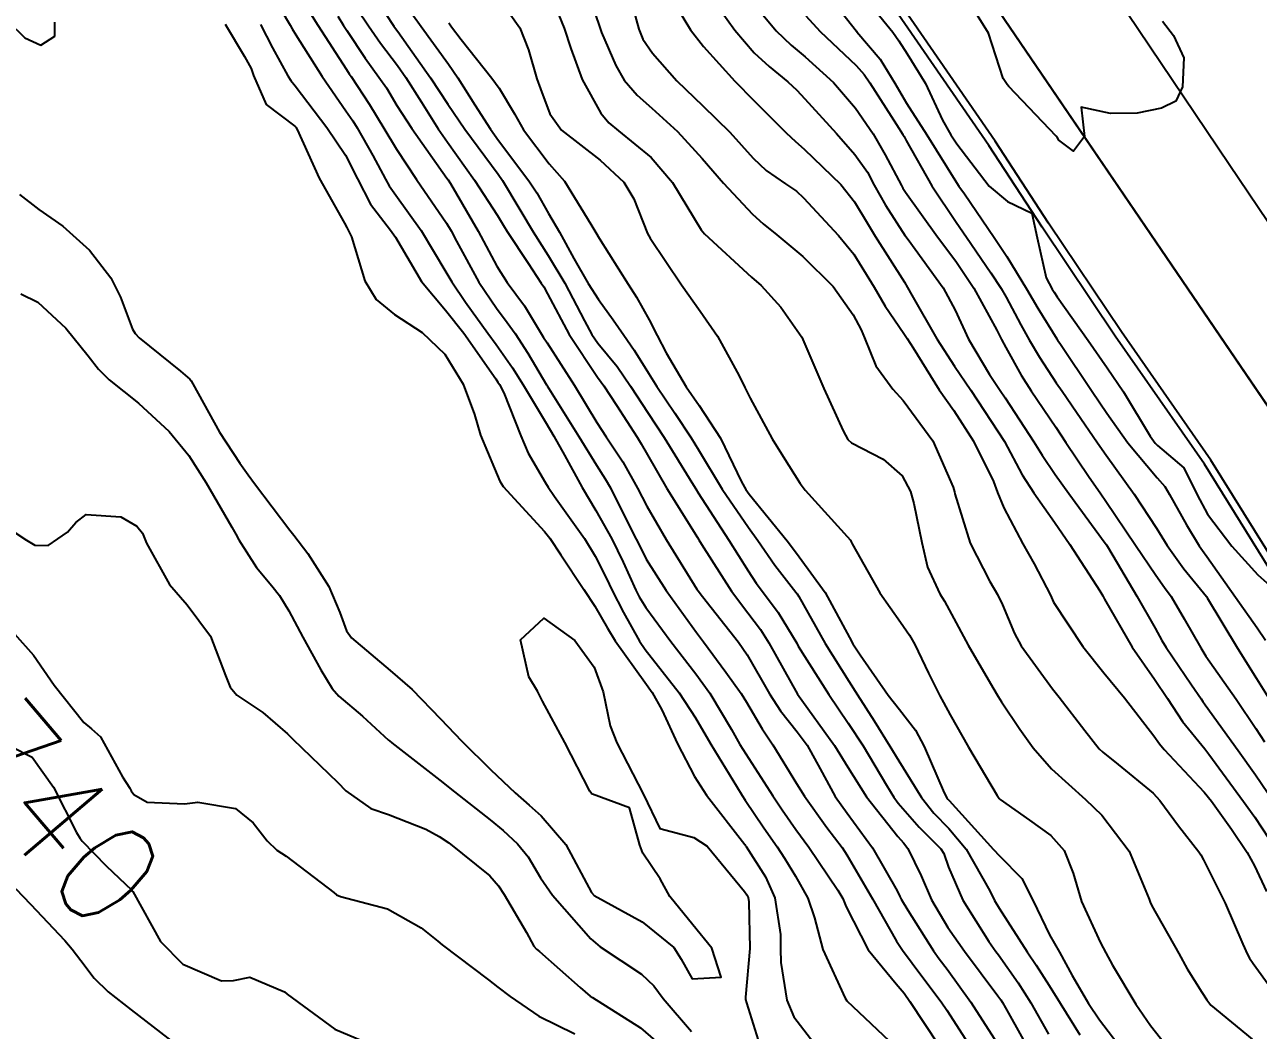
# Model space of a CAD drawing. Header units: metres. Extents: x 298520 to 308411, y 7433745 to 7450750.
# Drawn here: x 305382.8 to 305431.21, y 7436388.6 to 7436428.04 of the extents above; entities that cross this region are included whole.
import ezdxf
from ezdxf.enums import TextEntityAlignment as Align

# ---------------------------------------------------------------- set-up
doc = ezdxf.new("R2010")
doc.units = ezdxf.units.M
doc.header["$LTSCALE"] = 10
doc.linetypes.add('CONTINUO', pattern=[0])
for name, color, linetype in [('Canaleta de Drenagem', 151, 'Continuous'), ('Cotas', 45, 'Continuous'), ('Curvas de Nivel 1m', 11, 'Continuous'), ('Curvas de Nivel 5m', 15, 'Continuous'), ('Eixo_Estaqueamento', 45, 'CONTINUO'), ('Linha Férrea', 251, 'TRACKS')]:
    doc.layers.add(name, color=color, linetype=linetype)
doc.styles.add('Style-STANDARD', font='STANDARD.shx')
doc.linetypes.add('TRACKS', pattern='A,0.15,[130,ltypeshp.shx,S=0.25,R=0,X=0,Y=0],0.15', length=0.3)

msp = doc.modelspace()

# ---------------------------------------------------------------- linework, layer by layer
at = {"layer": 'Canaleta de Drenagem'}
for points in [[(305459.228, 7436366.926), (305457.005, 7436369.987), (305454.552, 7436373.365), (305450.023, 7436380.018), (305448.465, 7436382.448), (305446.997, 7436384.738), (305445.179, 7436387.431), (305443.657, 7436389.603), (305439.592, 7436395.775), (305438.891, 7436396.778), (305437.937, 7436398.145), (305436.27, 7436400.684), (305434.347, 7436403.613), (305433.523, 7436404.666), (305431.946, 7436406.802), (305429.354, 7436410.96), (305425.844, 7436415.99), (305422.982, 7436420.254), (305420.887, 7436423.465), (305415.815, 7436430.829)], [(305458.979, 7436366.757), (305456.762, 7436369.811), (305454.307, 7436373.193), (305449.773, 7436379.853), (305448.213, 7436382.287), (305446.747, 7436384.573), (305444.931, 7436387.261), (305443.409, 7436389.434), (305439.343, 7436395.606), (305438.645, 7436396.607), (305437.689, 7436397.977), (305436.019, 7436400.52), (305434.104, 7436403.438), (305433.284, 7436404.484), (305431.698, 7436406.633), (305429.103, 7436410.795), (305425.596, 7436415.821), (305422.732, 7436420.089), (305420.638, 7436423.298), (305415.568, 7436430.658)]]:
    msp.add_lwpolyline(points, dxfattribs=at)
at = {"layer": 'Curvas de Nivel 1m', "flags": 128}
for points, elevation in [([(305404.699, 7436429.888), (305405.358, 7436427.967), (305405.386, 7436427.881), (305405.441, 7436427.729), (305405.996, 7436426.439), (305406.329, 7436425.866), (305406.833, 7436425.274), (305407.412, 7436424.762), (305408.42, 7436423.84), (305409.387, 7436422.782), (305410.22, 7436421.822), (305411.361, 7436420.601), (305411.781, 7436420.228), (305412.323, 7436419.795), (305413.34, 7436418.944), (305414.535, 7436417.768), (305415.312, 7436416.662), (305415.624, 7436416.074), (305415.76, 7436415.753), (305416.207, 7436414.661), (305416.868, 7436413.736), (305417.276, 7436413.3), (305418.437, 7436411.718), (305419.235, 7436409.893), (305419.286, 7436409.709), (305419.307, 7436409.634), (305419.906, 7436407.703), (305420.679, 7436406.205), (305420.985, 7436405.692), (305421.179, 7436405.285), (305421.642, 7436404.157), (305421.902, 7436403.679), (305423.138, 7436401.986), (305423.397, 7436401.657), (305424.412, 7436400.356), (305424.974, 7436399.641), (305425.111, 7436399.506), (305425.715, 7436399.023), (305427.087, 7436397.903), (305427.35, 7436397.616), (305428.086, 7436396.618), (305428.883, 7436395.593), (305428.954, 7436395.484), (305429.06, 7436395.283), (305429.917, 7436393.581), (305430.611, 7436391.982), (305430.785, 7436391.572), (305430.866, 7436391.426), (305431.009, 7436391.217), (305431.704, 7436390.264)], 724), ([(305413.87, 7436429.776), (305415.443, 7436427.775), (305415.46, 7436427.76), (305416.373, 7436426.686), (305416.951, 7436425.737), (305417.411, 7436424.959), (305418.206, 7436423.722), (305419.374, 7436421.849), (305419.465, 7436421.709), (305419.681, 7436421.396), (305420.845, 7436419.695), (305421.342, 7436418.946), (305422.113, 7436417.678), (305422.558, 7436416.914), (305423.303, 7436415.715), (305423.339, 7436415.66), (305423.421, 7436415.539), (305424.689, 7436413.646), (305425.265, 7436412.802), (305426.098, 7436411.632), (305427.239, 7436410.266), (305427.54, 7436409.919), (305427.727, 7436409.613), (305428.4, 7436408.417), (305428.893, 7436407.595), (305429.02, 7436407.412), (305429.199, 7436407.173), (305430.323, 7436405.579), (305431.171, 7436404.379), (305431.5, 7436403.899)], 718), ([(305393.463, 7436429.363), (305394.3, 7436428.011), (305395.426, 7436426.274), (305395.536, 7436426.11), (305395.615, 7436425.997), (305396.33, 7436424.904), (305396.892, 7436423.978), (305397.391, 7436423.156), (305398.182, 7436421.962), (305399.356, 7436420.254), (305399.54, 7436419.948), (305399.752, 7436419.541), (305400.626, 7436417.937), (305401.313, 7436416.923), (305401.739, 7436416.355), (305402.044, 7436415.919), (305402.542, 7436415.158), (305403.283, 7436413.917), (305403.295, 7436413.9), (305403.311, 7436413.872), (305404.543, 7436411.887), (305405.242, 7436410.766), (305405.586, 7436410.225), (305405.786, 7436409.872), (305406.365, 7436408.713), (305406.803, 7436407.856), (305406.936, 7436407.589), (305407.195, 7436407.076), (305407.972, 7436405.842), (305409.167, 7436404.197), (305409.442, 7436403.827), (305410.317, 7436402.647), (305410.916, 7436401.812), (305411.129, 7436401.46), (305411.738, 7436400.42), (305412.159, 7436399.794), (305413.09, 7436398.283), (305413.402, 7436397.777), (305414.282, 7436396.557), (305414.877, 7436395.762), (305415.06, 7436395.478), (305416.068, 7436393.75), (305417.018, 7436392.097), (305417.252, 7436391.736), (305418.004, 7436390.726), (305418.772, 7436389.713), (305418.988, 7436389.393), (305420.07, 7436387.699)], 732), ([(305409.468, 7436429.511), (305410.674, 7436427.818), (305411.434, 7436426.934), (305412.021, 7436426.394), (305412.746, 7436425.79), (305413.1, 7436425.465), (305413.413, 7436425.134), (305414.666, 7436423.767), (305415.385, 7436422.943), (305415.871, 7436422.246), (305416.14, 7436421.748), (305416.581, 7436420.958), (305417.353, 7436419.761), (305417.378, 7436419.73), (305417.473, 7436419.607), (305418.841, 7436417.715), (305419.314, 7436416.837), (305419.847, 7436415.705), (305420.664, 7436414.322), (305421.085, 7436413.692), (305421.279, 7436413.4), (305422.411, 7436411.673), (305422.738, 7436411.158), (305423.24, 7436410.4), (305423.774, 7436409.655), (305425.204, 7436407.706), (305425.25, 7436407.64), (305425.338, 7436407.502), (305426.453, 7436405.627), (305427.17, 7436404.362), (305427.434, 7436403.885), (305427.599, 7436403.613), (305428.596, 7436402.144), (305428.972, 7436401.592), (305429.037, 7436401.497), (305429.131, 7436401.368), (305430.425, 7436399.577), (305431.099, 7436398.622), (305431.82, 7436397.559)], 721), ([(305415.469, 7436429.468), (305416.876, 7436427.739), (305417.108, 7436427.403), (305417.435, 7436426.89), (305418.159, 7436425.723), (305418.826, 7436424.291), (305419.147, 7436423.712), (305419.389, 7436423.362), (305420.655, 7436421.697), (305421.367, 7436421.099), (305422.325, 7436420.638), (305422.532, 7436419.672), (305422.891, 7436418.105), (305423.128, 7436417.663), (305423.201, 7436417.541), (305423.32, 7436417.357), (305424.538, 7436415.648), (305425.287, 7436414.579), (305425.921, 7436413.634), (305426.976, 7436411.902), (305427.16, 7436411.621), (305427.252, 7436411.533), (305428.29, 7436410.651), (305428.819, 7436409.596), (305429.222, 7436408.838), (305430.17, 7436407.58), (305431.192, 7436406.463), (305431.663, 7436406.039)], 717), ([(305427.451, 7436428.173), (305427.88, 7436427.606), (305428.296, 7436426.74), (305428.236, 7436425.602), (305427.982, 7436425.037), (305427.41, 7436424.767), (305426.463, 7436424.568), (305425.407, 7436424.557), (305424.267, 7436424.795), (305424.395, 7436423.65), (305423.966, 7436423.075), (305423.391, 7436423.504), (305423.329, 7436423.598), (305423.284, 7436423.662), (305421.422, 7436425.614), (305421.355, 7436425.691), (305421.199, 7436425.919), (305420.625, 7436427.698), (305419.471, 7436429.559)], 717), ([(305397.462, 7436429.229), (305398.363, 7436427.961), (305399.428, 7436426.486), (305399.8, 7436425.946), (305400.463, 7436424.889), (305401.079, 7436423.933), (305401.396, 7436423.496), (305402.591, 7436421.912), (305402.898, 7436421.436), (305403.36, 7436420.628), (305403.79, 7436419.896), (305404.355, 7436418.872), (305404.914, 7436417.884), (305405.317, 7436417.262), (305405.902, 7436416.465), (305406.313, 7436415.865), (305406.715, 7436415.276), (305407.288, 7436414.374), (305407.612, 7436413.847), (305408.31, 7436412.797), (305408.957, 7436411.833), (305409.248, 7436411.359), (305410.178, 7436409.821), (305411.21, 7436408.314), (305411.575, 7436407.804), (305412.242, 7436406.842), (305413.068, 7436405.782), (305413.115, 7436405.714), (305413.181, 7436405.608), (305414.211, 7436403.77), (305415.141, 7436402.285), (305415.488, 7436401.756), (305416.135, 7436400.738), (305416.756, 7436399.744), (305417.104, 7436399.171), (305417.99, 7436397.726), (305418.475, 7436397.117), (305419.071, 7436396.518), (305419.749, 7436395.703), (305420.673, 7436394.067), (305420.858, 7436393.692), (305421.038, 7436393.382), (305422.148, 7436391.673), (305422.493, 7436391.153), (305423, 7436390.357), (305423.436, 7436389.656), (305424.206, 7436388.416)], 728), ([(305401.459, 7436429.016), (305402.238, 7436427.918), (305402.571, 7436427.05), (305402.9, 7436425.908), (305403.04, 7436425.526), (305403.409, 7436424.54), (305403.864, 7436423.895), (305405.386, 7436422.72), (305406.312, 7436421.866), (305406.709, 7436421.203), (305407.246, 7436419.852), (305407.35, 7436419.657), (305408.572, 7436417.838), (305409.313, 7436416.794), (305409.986, 7436415.823), (305410.837, 7436414.265), (305411.06, 7436413.812), (305411.277, 7436413.388), (305412.138, 7436411.797), (305412.561, 7436411.105), (305413.236, 7436410.04), (305413.428, 7436409.778), (305415.204, 7436407.818), (305415.242, 7436407.76), (305415.28, 7436407.681), (305416.357, 7436405.748), (305417.172, 7436404.602), (305417.531, 7436404.099), (305417.734, 7436403.731), (305418.265, 7436402.604), (305418.716, 7436401.716), (305418.866, 7436401.45), (305419.126, 7436400.969), (305419.84, 7436399.703), (305420.968, 7436397.807), (305421.043, 7436397.69), (305421.083, 7436397.652), (305422.24, 7436396.838), (305423.069, 7436396.233), (305423.6, 7436395.655), (305423.944, 7436394.761), (305424.274, 7436393.648), (305425.019, 7436392.025), (305425.224, 7436391.638), (305425.486, 7436391.157), (305426.409, 7436389.626), (305426.98, 7436388.789), (305427.909, 7436387.606)], 726), ([(305408.103, 7436429.204), (305408.936, 7436427.835), (305409.436, 7436427.176), (305410.673, 7436425.818), (305411.415, 7436425.063), (305412.042, 7436424.433), (305412.681, 7436423.791), (305413.053, 7436423.449), (305413.387, 7436423.154), (305414.825, 7436421.765), (305415.366, 7436421.084), (305415.865, 7436420.26), (305416.172, 7436419.748), (305417.326, 7436417.937), (305417.45, 7436417.729), (305417.623, 7436417.424), (305418.602, 7436415.717), (305419.292, 7436414.648), (305419.927, 7436413.704), (305421.253, 7436411.69), (305421.943, 7436410.383), (305422.402, 7436409.672), (305423.216, 7436408.527), (305423.817, 7436407.654), (305424.991, 7436405.836), (305425.109, 7436405.641), (305425.182, 7436405.509), (305426.265, 7436403.629), (305427.144, 7436402.365), (305427.653, 7436401.612), (305428.235, 7436400.714), (305429.113, 7436399.638), (305429.15, 7436399.59), (305429.269, 7436399.43), (305430.629, 7436397.575), (305431.077, 7436396.954), (305431.628, 7436396.121)], 722), ([(305392.852, 7436428.629), (305393.218, 7436428.023), (305393.298, 7436427.879), (305393.439, 7436427.637), (305394.476, 7436426.009), (305395.41, 7436424.663), (305395.676, 7436424.267), (305395.843, 7436423.993), (305396.462, 7436422.908), (305396.96, 7436421.976), (305397.11, 7436421.714), (305397.367, 7436421.355), (305398.355, 7436419.96), (305399.329, 7436418.344), (305399.567, 7436417.948), (305400.104, 7436417.153), (305400.981, 7436415.933), (305401.299, 7436415.493), (305401.951, 7436414.582), (305402.37, 7436413.914), (305403.26, 7436412.404), (305403.563, 7436411.897), (305403.988, 7436411.15), (305404.678, 7436409.886), (305405.22, 7436408.986), (305405.84, 7436407.87), (305406.283, 7436406.953), (305406.791, 7436405.856), (305406.921, 7436405.595), (305407.176, 7436405.174), (305408.156, 7436403.84), (305409.144, 7436402.584), (305409.685, 7436401.824), (305410.535, 7436400.399), (305410.873, 7436399.812), (305411.107, 7436399.436), (305412.159, 7436397.794), (305412.529, 7436397.24), (305413.07, 7436396.479), (305413.573, 7436395.775), (305414.709, 7436394.1), (305414.906, 7436393.761), (305415.038, 7436393.442), (305415.901, 7436391.751), (305417, 7436390.415), (305417.311, 7436390.05), (305417.542, 7436389.732), (305418.657, 7436388.025)], 733), ([(305395.085, 7436428.367), (305395.312, 7436428.001), (305395.441, 7436427.801), (305396.162, 7436426.721), (305396.702, 7436425.981), (305396.996, 7436425.553), (305397.412, 7436424.869), (305397.995, 7436423.964), (305399.374, 7436422.019), (305399.424, 7436421.949), (305399.512, 7436421.808), (305400.602, 7436419.938), (305401.332, 7436418.56), (305401.738, 7436417.924), (305402.413, 7436417.012), (305403.085, 7436415.903), (305403.166, 7436415.767), (305403.3, 7436415.56), (305404.38, 7436413.889), (305405.261, 7436412.438), (305405.626, 7436411.874), (305406.27, 7436410.891), (305406.851, 7436409.856), (305407.222, 7436409.155), (305407.982, 7436407.842), (305409.184, 7436405.892), (305409.226, 7436405.83), (305409.4, 7436405.609), (305410.819, 7436403.813), (305411.156, 7436403.32), (305412.03, 7436401.797), (305412.459, 7436401.122), (305413.118, 7436400.303), (305413.506, 7436399.776), (305414.019, 7436398.851), (305414.612, 7436397.765), (305415.076, 7436397.108), (305416.078, 7436395.75), (305417.046, 7436394.072), (305417.149, 7436393.844), (305417.202, 7436393.738), (305417.459, 7436393.312), (305418.47, 7436391.718), (305418.696, 7436391.4), (305419.006, 7436390.992), (305419.938, 7436389.701), (305420.969, 7436388.09)], 731), ([(305396.956, 7436428.472), (305397.293, 7436427.972), (305397.354, 7436427.883), (305397.441, 7436427.765), (305398.724, 7436425.957), (305399.413, 7436424.919), (305400.075, 7436423.943), (305401.377, 7436422.172), (305401.547, 7436421.927), (305402.236, 7436420.791), (305402.753, 7436419.909), (305403.339, 7436418.981), (305404.002, 7436417.893), (305404.775, 7436416.419), (305405.06, 7436415.882), (305405.3, 7436415.542), (305406.048, 7436414.626), (305406.572, 7436413.861), (305407.267, 7436412.803), (305407.901, 7436411.844), (305408.985, 7436410.083), (305409.134, 7436409.831), (305409.231, 7436409.676), (305410.434, 7436407.818), (305411.191, 7436406.617), (305411.51, 7436406.129), (305411.76, 7436405.801), (305412.368, 7436404.986), (305413.099, 7436403.781), (305413.161, 7436403.667), (305414.363, 7436401.768), (305415.122, 7436400.647), (305415.708, 7436399.754), (305416.618, 7436398.217), (305416.912, 7436397.742), (305417.081, 7436397.506), (305417.905, 7436396.561), (305418.758, 7436395.715), (305418.878, 7436395.53), (305419.056, 7436394.994), (305419.614, 7436393.704), (305420.638, 7436392.074), (305420.916, 7436391.691), (305421.012, 7436391.558), (305421.787, 7436390.465), (305422.284, 7436389.671), (305422.975, 7436388.451)], 729), ([(305406.693, 7436428.622), (305406.899, 7436427.858), (305407.057, 7436427.474), (305407.434, 7436426.919), (305408.391, 7436425.84), (305409.413, 7436424.851), (305410.469, 7436423.819), (305411.388, 7436422.803), (305411.894, 7436422.318), (305412.661, 7436421.791), (305413.087, 7436421.501), (305413.368, 7436421.248), (305414.734, 7436419.766), (305415.342, 7436419.03), (305416.133, 7436417.748), (305416.564, 7436416.99), (305417.305, 7436415.922), (305417.436, 7436415.729), (305417.665, 7436415.361), (305418.69, 7436413.716), (305419.271, 7436412.899), (305420.038, 7436411.702), (305420.817, 7436410.114), (305420.982, 7436409.693), (305421.224, 7436409.088), (305421.971, 7436407.678), (305422.42, 7436406.896), (305423.055, 7436405.662), (305423.097, 7436405.576), (305423.18, 7436405.393), (305424.331, 7436403.648), (305425.148, 7436402.617), (305425.959, 7436401.632), (305427.118, 7436400.152), (305427.337, 7436399.838), (305427.515, 7436399.614), (305429.088, 7436397.937), (305429.374, 7436397.587), (305430.162, 7436396.489), (305430.778, 7436395.573), (305431.058, 7436395.046), (305431.531, 7436394.046)], 723), ([(305413.452, 7436428.383), (305414.022, 7436427.774), (305415.43, 7436426.44), (305415.747, 7436426.076), (305415.966, 7436425.752), (305417.016, 7436424.119), (305417.263, 7436423.732), (305417.312, 7436423.651), (305417.391, 7436423.5), (305418.407, 7436421.72), (305419.359, 7436420.285), (305419.762, 7436419.706), (305420.718, 7436418.31), (305421.127, 7436417.692), (305421.32, 7436417.351), (305421.892, 7436416.265), (305422.223, 7436415.676), (305422.626, 7436415), (305423.286, 7436413.995), (305423.518, 7436413.658), (305424.084, 7436412.839), (305424.903, 7436411.643), (305425.248, 7436411.156), (305426.348, 7436409.629), (305427.213, 7436408.288), (305427.633, 7436407.614), (305428.291, 7436406.701), (305429.183, 7436405.604), (305429.212, 7436405.56), (305430.397, 7436403.578), (305431.145, 7436402.399), (305431.668, 7436401.562)], 719), ([(305392.054, 7436428.041), (305392.527, 7436427.127), (305393.131, 7436426.024), (305393.248, 7436425.849), (305393.419, 7436425.635), (305394.661, 7436424.007), (305395.387, 7436422.923), (305395.864, 7436421.993), (305396.373, 7436420.995), (305397.164, 7436419.973), (305397.349, 7436419.7), (305398.376, 7436417.959), (305399.312, 7436416.836), (305400.032, 7436415.943), (305401.285, 7436414.152), (305401.375, 7436414.02), (305401.434, 7436413.928), (305401.604, 7436413.599), (305402.272, 7436411.915), (305402.566, 7436411.23), (305403.235, 7436410.063), (305403.34, 7436409.899), (305403.588, 7436409.536), (305404.767, 7436407.884), (305405.196, 7436407.192), (305405.63, 7436406.316), (305405.846, 7436405.87), (305406.297, 7436404.986), (305406.931, 7436403.853), (305407.158, 7436403.534), (305408.481, 7436401.837), (305409.123, 7436400.848), (305409.723, 7436399.824), (305410.731, 7436398.171), (305410.954, 7436397.811), (305411.081, 7436397.62), (305411.815, 7436396.543), (305412.329, 7436395.791), (305412.62, 7436395.348), (305413.052, 7436394.644), (305413.534, 7436393.775), (305413.796, 7436393.007), (305414.121, 7436391.769), (305414.994, 7436389.855), (305415.062, 7436389.759), (305416.966, 7436387.96)], 734), ([(305399.445, 7436428.112), (305399.546, 7436427.949), (305399.932, 7436427.451), (305401.136, 7436425.933), (305401.419, 7436425.54), (305402.022, 7436424.533), (305402.372, 7436423.915), (305403.383, 7436422.573), (305403.985, 7436421.894), (305405.024, 7436420.216), (305405.221, 7436419.881), (305405.35, 7436419.665), (305406.486, 7436417.863), (305406.813, 7436417.352), (305407.309, 7436416.461), (305407.618, 7436415.847), (305407.98, 7436415.16), (305408.764, 7436413.835), (305409.272, 7436413.101), (305410.111, 7436411.821), (305410.936, 7436410.113), (305411.097, 7436409.811), (305411.23, 7436409.622), (305412.72, 7436407.787), (305412.93, 7436407.514), (305413.197, 7436407.172), (305414.213, 7436405.77), (305415.165, 7436404.008), (305415.295, 7436403.759), (305415.583, 7436403.329), (305416.694, 7436401.744), (305417.127, 7436401.176), (305417.757, 7436400.368), (305418.105, 7436399.725), (305418.882, 7436397.917), (305418.995, 7436397.711), (305419.033, 7436397.661), (305419.082, 7436397.611), (305420.818, 7436395.692), (305421.06, 7436395.445), (305421.929, 7436394.554), (305422.374, 7436393.67), (305423.023, 7436392.34), (305423.418, 7436391.656), (305423.907, 7436390.748), (305424.553, 7436389.644), (305424.983, 7436389.008), (305426.035, 7436387.629)], 727), ([(305382.594, 7436421.381), (305383.359, 7436420.785), (305384.297, 7436420.131), (305385.339, 7436419.198), (305386.186, 7436418.107), (305386.56, 7436417.345), (305387.033, 7436416.094), (305387.131, 7436415.922), (305387.3, 7436415.761), (305388.92, 7436414.441), (305389.284, 7436414.13), (305389.334, 7436414.069), (305389.404, 7436413.946), (305390.453, 7436412.058), (305391.241, 7436410.841), (305391.574, 7436410.383), (305391.816, 7436410.041), (305393.206, 7436408.216), (305393.364, 7436408.018), (305393.911, 7436407.298), (305394.731, 7436406.005), (305395.173, 7436404.988), (305395.427, 7436404.258), (305395.631, 7436403.993), (305397.144, 7436402.711), (305398.007, 7436401.961), (305399.122, 7436400.818), (305399.956, 7436399.942), (305401.096, 7436398.819), (305402.049, 7436397.916), (305402.599, 7436397.428), (305403.074, 7436397.007), (305404.04, 7436395.89), (305405.044, 7436394.001), (305405.145, 7436393.879), (305407.028, 7436392.851), (305408.274, 7436391.841), (305408.566, 7436391.394), (305409.001, 7436390.612), (305410.134, 7436390.687), (305409.773, 7436391.822), (305409.026, 7436392.734), (305408.125, 7436393.844), (305407.739, 7436394.539), (305407.06, 7436395.547), (305406.944, 7436395.861), (305406.541, 7436397.321), (305405.083, 7436397.853), (305405.045, 7436397.88), (305404.986, 7436397.98), (305403.995, 7436399.891), (305403.129, 7436401.502), (305402.998, 7436401.768), (305402.925, 7436401.903), (305402.588, 7436402.461), (305402.255, 7436403.914), (305403.172, 7436404.764), (305404.388, 7436403.888), (305405.147, 7436402.835), (305405.508, 7436401.874), (305405.781, 7436400.532), (305406.036, 7436399.866), (305407.083, 7436397.85), (305407.727, 7436396.508), (305409.066, 7436396.157), (305409.584, 7436395.825), (305411.045, 7436394.047), (305411.144, 7436393.909), (305411.188, 7436393.808), (305411.217, 7436393.631), (305411.255, 7436391.806), (305411.085, 7436389.9), (305411.093, 7436389.809), (305411.127, 7436389.672), (305411.722, 7436387.799)], 736), ([(305382.649, 7436417.483), (305383.313, 7436417.156), (305384.42, 7436416.129), (305385.292, 7436415.052), (305385.696, 7436414.523), (305386.112, 7436414.108), (305387.269, 7436413.189), (305388.468, 7436412.078), (305389.244, 7436411.135), (305389.917, 7436410.063), (305390.933, 7436408.327), (305391.088, 7436408.051), (305391.201, 7436407.832), (305391.9, 7436406.749), (305392.502, 7436406.03), (305392.807, 7436405.653), (305393.173, 7436405.05), (305393.713, 7436404.015), (305394.421, 7436402.73), (305394.863, 7436402.003), (305395.13, 7436401.708), (305396.057, 7436400.921), (305397.081, 7436399.97), (305397.113, 7436399.944), (305397.212, 7436399.869), (305399.09, 7436398.403), (305399.673, 7436397.944), (305401.072, 7436396.852), (305401.585, 7436396.439), (305402.145, 7436395.914), (305402.557, 7436395.407), (305403.05, 7436394.579), (305403.51, 7436393.895), (305405.018, 7436392.186), (305405.38, 7436391.876), (305407.002, 7436390.796), (305407.49, 7436390.345), (305407.852, 7436389.847), (305408.974, 7436388.55)], 737), ([(305382.38, 7436408.152), (305382.868, 7436407.814), (305383.198, 7436407.625), (305383.72, 7436407.613), (305384.48, 7436408.127), (305384.815, 7436408.518), (305385.214, 7436408.831), (305386.579, 7436408.733), (305387.207, 7436408.367), (305387.425, 7436408.088), (305387.587, 7436407.698), (305388.489, 7436406.077), (305389.175, 7436405.283), (305390.092, 7436404.061), (305390.688, 7436402.506), (305390.863, 7436402.053), (305391.13, 7436401.744), (305392.143, 7436401.055), (305393.115, 7436400.227), (305393.328, 7436400.018), (305395.088, 7436398.311), (305395.405, 7436397.995), (305396.389, 7436397.293), (305397.074, 7436397.056), (305398.538, 7436396.485), (305399.065, 7436396.199), (305399.443, 7436395.946), (305401.05, 7436394.654), (305401.391, 7436394.27), (305401.621, 7436393.921), (305402.492, 7436392.437), (305402.785, 7436391.903), (305402.892, 7436391.782), (305403.011, 7436391.684), (305404.605, 7436390.276), (305404.993, 7436389.936), (305405.08, 7436389.879), (305406.975, 7436388.693), (305407.946, 7436387.845)], 738), ([(305382.406, 7436404.151), (305383.151, 7436403.313), (305383.957, 7436402.132), (305385.118, 7436400.673), (305385.425, 7436400.425), (305385.781, 7436400.11), (305386.642, 7436398.544), (305386.923, 7436398.092), (305386.982, 7436397.992), (305387.08, 7436397.842), (305387.614, 7436397.548), (305389.077, 7436397.475), (305389.594, 7436397.548), (305391.075, 7436397.293), (305391.764, 7436396.734), (305392.314, 7436396.031), (305392.699, 7436395.665), (305393.057, 7436395.426), (305394.928, 7436394.001), (305395.042, 7436393.908), (305395.19, 7436393.848), (305397.034, 7436393.364), (305398.36, 7436392.619), (305399.015, 7436392.091), (305399.187, 7436391.948), (305400.999, 7436390.572), (305401.367, 7436390.295), (305401.85, 7436389.917), (305402.982, 7436389.156), (305404.393, 7436388.465)], 739), ([(305382.453, 7436394.149), (305383.034, 7436393.543), (305384.372, 7436392.126), (305384.67, 7436391.784), (305385.005, 7436391.34), (305385.532, 7436390.646), (305386.074, 7436390.104), (305386.982, 7436389.395), (305388.703, 7436388.073)], 741)]:
    msp.add_lwpolyline(points, dxfattribs=dict(at, elevation=elevation))
at = {"layer": 'Curvas de Nivel 5m', "flags": 128}
for points, elevation in [([(305395.462, 7436429.251), (305396.294, 7436427.987), (305396.765, 7436427.309), (305397.428, 7436426.43), (305397.759, 7436425.967), (305398.379, 7436424.994), (305399.034, 7436423.954), (305399.395, 7436423.43), (305400.454, 7436421.939), (305401.359, 7436420.549), (305401.591, 7436420.162), (305401.738, 7436419.924), (305402.557, 7436418.689), (305403.07, 7436417.904), (305403.17, 7436417.751), (305403.319, 7436417.482), (305404.165, 7436415.891), (305405.286, 7436414.207), (305405.426, 7436414.02), (305405.527, 7436413.876), (305406.03, 7436413.11), (305406.836, 7436411.856), (305406.995, 7436411.599), (305407.246, 7436411.16), (305408.008, 7436409.842), (305409.204, 7436407.92), (305409.26, 7436407.829), (305409.363, 7436407.667), (305410.539, 7436405.816), (305411.175, 7436404.971), (305411.678, 7436404.312), (305412.002, 7436403.797), (305413.133, 7436401.78), (305414.586, 7436399.765), (305415.1, 7436398.921), (305415.837, 7436397.752), (305417.068, 7436396.2), (305417.285, 7436395.956), (305417.463, 7436395.734), (305417.987, 7436394.661), (305418.394, 7436393.72), (305419.027, 7436392.631), (305419.685, 7436391.703), (305420.995, 7436389.946), (305421.103, 7436389.797), (305421.169, 7436389.687), (305421.405, 7436389.265), (305422.296, 7436387.67)], 730), ([(305403.462, 7436429.152), (305403.968, 7436427.895), (305404.229, 7436427.098), (305404.678, 7436425.887), (305405.41, 7436424.567), (305405.723, 7436424.192), (305406.111, 7436423.869), (305407.388, 7436422.823), (305408.224, 7436421.841), (305409.355, 7436419.992), (305409.48, 7436419.829), (305411.328, 7436418.132), (305411.698, 7436417.804), (305412.482, 7436416.96), (305413.303, 7436415.78), (305414.158, 7436413.771), (305414.916, 7436412.106), (305415.107, 7436411.761), (305415.252, 7436411.636), (305416.497, 7436410.993), (305417.239, 7436410.339), (305417.558, 7436409.727), (305417.699, 7436409.252), (305418.009, 7436407.728), (305418.232, 7436406.763), (305418.721, 7436405.717), (305418.898, 7436405.433), (305419.175, 7436404.924), (305419.83, 7436403.703), (305420.793, 7436402.039), (305421, 7436401.691), (305421.131, 7436401.482), (305421.849, 7436400.408), (305422.381, 7436399.671), (305423.101, 7436398.858), (305424.426, 7436397.647), (305425.077, 7436397.038), (305426.142, 7436395.629), (305426.927, 7436393.738), (305426.971, 7436393.621), (305427.041, 7436393.485), (305428.099, 7436391.604), (305428.42, 7436391.011), (305428.998, 7436390.09), (305429.198, 7436389.791), (305429.355, 7436389.586), (305430.973, 7436388.256)], 725), ([(305411.458, 7436428.802), (305412.296, 7436427.797), (305412.886, 7436427.237), (305413.433, 7436426.777), (305414.541, 7436425.769), (305415.408, 7436424.764), (305416.093, 7436423.75), (305416.575, 7436422.933), (305417.205, 7436421.733), (305417.264, 7436421.624), (305417.37, 7436421.463), (305418.63, 7436419.717), (305419.339, 7436418.757), (305420.045, 7436417.703), (305420.948, 7436416.052), (305421.135, 7436415.692), (305421.3, 7436415.374), (305421.905, 7436414.296), (305422.294, 7436413.675), (305423.262, 7436412.248), (305423.662, 7436411.656), (305424.551, 7436410.336), (305425.028, 7436409.642), (305425.228, 7436409.344), (305426.398, 7436407.628), (305427.191, 7436406.448), (305427.538, 7436405.966), (305427.791, 7436405.611), (305428.309, 7436404.738), (305428.955, 7436403.593), (305429.158, 7436403.268), (305430.343, 7436401.578), (305431.122, 7436400.431), (305431.46, 7436399.908)], 720), ([(305382.159, 7436428.159), (305382.813, 7436427.526), (305383.434, 7436427.233), (305383.991, 7436427.581), (305383.99, 7436428.135)], 735), ([(305390.663, 7436428.058), (305391.43, 7436426.793), (305391.691, 7436426.311), (305391.781, 7436426.045), (305392.276, 7436424.902), (305393.403, 7436424.053), (305393.439, 7436424.02), (305393.496, 7436423.924), (305394.358, 7436422.01), (305395.355, 7436420.254), (305395.442, 7436420.087), (305395.488, 7436419.998), (305395.625, 7436419.719), (305396.15, 7436417.988), (305396.591, 7436417.256), (305397.31, 7436416.674), (305398.4, 7436415.959), (305399.295, 7436415.117), (305400.005, 7436413.943), (305400.452, 7436412.751), (305400.689, 7436411.936), (305401.24, 7436410.635), (305401.448, 7436410.139), (305401.585, 7436409.925), (305403.207, 7436408.164), (305403.412, 7436407.898), (305403.847, 7436407.243), (305404.74, 7436405.884), (305405.176, 7436405.225), (305405.669, 7436404.374), (305405.974, 7436403.868), (305407.139, 7436402.247), (305407.421, 7436401.847), (305407.801, 7436401.168), (305408.425, 7436399.837), (305409.094, 7436398.552), (305409.561, 7436397.825), (305411.064, 7436395.878), (305411.092, 7436395.838), (305411.112, 7436395.809), (305411.874, 7436394.621), (305412.234, 7436393.792), (305412.461, 7436392.349), (305412.468, 7436391.788), (305412.475, 7436391.255), (305412.712, 7436389.784), (305412.983, 7436389.132), (305414.033, 7436387.769)], 735), ([(305381.38, 7436400.166), (305383.1, 7436399.307), (305383.928, 7436398.132), (305384.832, 7436396.356), (305384.973, 7436396.121), (305385.062, 7436396.013), (305386.001, 7436395.054), (305387.006, 7436394.091), (305387.042, 7436394.04), (305388.132, 7436392.079), (305389.004, 7436391.188), (305390.519, 7436390.534), (305390.998, 7436390.545), (305391.64, 7436390.681), (305392.994, 7436390.112), (305393.1, 7436390.019), (305394.973, 7436388.642), (305396.555, 7436387.976)], 740)]:
    msp.add_lwpolyline(points, dxfattribs=dict(at, elevation=elevation))
at = {"layer": 'Eixo_Estaqueamento'}
msp.add_lwpolyline([(305338.344, 7436551.44), (305351.225, 7436532.173), (305369.125, 7436505.554), (305384.092, 7436483.75), (305402.577, 7436456.088), (305421.25, 7436428.242), (305441.558, 7436398.43), (305460.301, 7436370.83), (305480.027, 7436341.606), (305499.486, 7436312.983), (305512.691, 7436292.824), (305521.42, 7436279.841), (305539.44, 7436252.716), (305559.429, 7436223.15), (305576.091, 7436198.746), (305596.142, 7436168.749), (305622.371, 7436129.703), (305645.017, 7436096.315), (305661.02, 7436071.863)], dxfattribs=at)
at = {"layer": 'Linha Férrea', "flags": 128}
msp.add_lwpolyline([(307827.162, 7434249.95), (307821.558, 7434258.806), (307819.524, 7434262.43), (307816.304, 7434268.219), (307813.681, 7434272.301), (307811.637, 7434275.461), (307798.221, 7434296.136), (307773.738, 7434334.032), (307761.734, 7434352.011), (307752.472, 7434367.888), (307735.134, 7434393.38), (307710.738, 7434431.015), (307694.807, 7434455.28), (307677.699, 7434482.208), (307665.381, 7434501.663), (307643.884, 7434534.842), (307627.559, 7434562.543), (307613.51, 7434586.874), (307596.955, 7434617.47), (307576.402, 7434659.978), (307564.169, 7434687.319), (307541.059, 7434734.946), (307530.172, 7434758.545), (307516.917, 7434785.92), (307501.763, 7434817.247), (307481.679, 7434859.302), (307459.201, 7434904.199), (307442.79, 7434936.268), (307425.275, 7434968.915), (307411.694, 7434992.242), (307402.565, 7435007.679), (307388.848, 7435028.501), (307366.947, 7435058.298), (307352.497, 7435076.75), (307335.708, 7435095.815), (307323.737, 7435108.404), (307304.876, 7435127.211), (307280.641, 7435149.596), (307260.895, 7435166.247), (307239.502, 7435183.006), (307222.59, 7435195.397), (307206.912, 7435206.431), (307191.542, 7435216.923), (307180.978, 7435223.581), (307147.083, 7435245.035), (307110.179, 7435267.866), (307071.327, 7435292.081), (307013.035, 7435328.917), (306934.22, 7435378.293), (306890.853, 7435406.012), (306860.761, 7435425.266), (306830.445, 7435444.172), (306783.165, 7435474.002), (306743.292, 7435499.125), (306730.646, 7435506.804), (306700.006, 7435524.558), (306649.968, 7435556.158), (306620.536, 7435574.685), (306585.884, 7435596.365), (306549.21, 7435619.443), (306511.464, 7435642.992), (306481.3, 7435662.066), (306449.914, 7435681.79), (306417.31, 7435702.158), (306386.499, 7435720.658), (306359.57, 7435735.78), (306332.265, 7435749.95), (306295.736, 7435767.254), (306254.914, 7435784.832), (306234.551, 7435793.029), (306198.8, 7435806.042), (306177.427, 7435813.736), (306139.201, 7435826.142), (306101.034, 7435838.043), (306051.969, 7435853.031), (306008.186, 7435866.647), (306003.579, 7435868.042), (305974.115, 7435878.736), (305939.654, 7435889.448), (305902.227, 7435900.737), (305881.18, 7435906.223), (305868.578, 7435910.192), (305845.541, 7435919.118), (305815.171, 7435933.297), (305786.711, 7435949.033), (305760.876, 7435966.424), (305735.18, 7435986.894), (305723.755, 7435997.052), (305696.097, 7436025.188), (305678.2, 7436047.897), (305661.02, 7436071.863), (305645.017, 7436096.315), (305622.371, 7436129.703), (305596.142, 7436168.749), (305576.091, 7436198.746), (305559.429, 7436223.15), (305539.44, 7436252.716), (305521.42, 7436279.841), (305512.691, 7436292.824), (305499.486, 7436312.983), (305480.027, 7436341.606), (305460.301, 7436370.83), (305441.558, 7436398.43), (305421.25, 7436428.242), (305402.577, 7436456.088), (305384.092, 7436483.75), (305369.125, 7436505.554), (305351.225, 7436532.173), (305338.344, 7436551.44), (305322.726, 7436574.869), (305306.914, 7436598.296), (305293.244, 7436619.058), (305277.818, 7436644.307), (305263.888, 7436668.981), (305254.713, 7436687.725), (305243.781, 7436710.837), (305233.952, 7436734.393), (305225.106, 7436755.865), (305215.533, 7436780.472), (305201.607, 7436815.682), (305193.173, 7436837.83), (305177.384, 7436877.752), (305166.792, 7436904.686), (305153.942, 7436937.689), (305141.501, 7436969.136), (305130.697, 7436996.497), (305122.016, 7437018.504), (305113.061, 7437043.102), (305101.513, 7437072.011), (305093.245, 7437092.935), (305082.037, 7437121.364), (305073.353, 7437143.916), (305060.568, 7437176.453), (305050.18, 7437206.397), (305043.414, 7437227.867), (305037.467, 7437248.165), (305034.526, 7437261.706), (305031.724, 7437274.104), (305028.718, 7437297.869), (305025.03, 7437326.573), (305023.117, 7437358.555), (305023.119, 7437387.114), (305024.829, 7437414.867), (305027.312, 7437439.505), (305027.407, 7437441.256), (305030.711, 7437462.666), (305036.039, 7437488.902), (305042.465, 7437516.919), (305048.776, 7437544.538), (305055.475, 7437572.1), (305062.866, 7437603.389), (305069.498, 7437630.688), (305077.032, 7437662.821), (305085.46, 7437698.138), (305091.819, 7437727.643), (305097.21, 7437749.95), (305103.918, 7437777.268), (305111.101, 7437807.1), (305121.202, 7437849.915), (305125.406, 7437866.973), (305130.992, 7437888.732), (305137.356, 7437914.575), (305143.477, 7437941.139), (305150.277, 7437969.227), (305155.626, 7437993.858), (305160.498, 7438017.389), (305165.529, 7438047.968), (305167.399, 7438065.921), (305168.452, 7438080.499), (305168.697, 7438098.822), (305168.499, 7438111.609), (305167.442, 7438129.409), (305165.734, 7438144.803), (305163.051, 7438159.253), (305157.36, 7438183.653), (305149.712, 7438209.61), (305142.146, 7438230.516), (305132.877, 7438252.552), (305120.435, 7438277.838), (305109.119, 7438297.22), (305107.007, 7438300.233), (305099.258, 7438311.382), (305091.426, 7438322.415), (305083.384, 7438332.797), (305079.569, 7438337.519), (305074.8, 7438344.056), (305056.823, 7438367.077), (305041.935, 7438386.352), (305023.225, 7438411.978), (305005.975, 7438436.561), (304993.284, 7438456.495), (304983.121, 7438473.171), (304969.538, 7438498.699), (304959.938, 7438517.087), (304947.328, 7438543.432), (304933.09, 7438572.791), (304924.306, 7438590.948), (304918.204, 7438604.464), (304911.783, 7438619.158), (304905.926, 7438632.437), (304900.315, 7438648.46), (304895.834, 7438661.886), (304892.174, 7438674.496), (304887.946, 7438691.238), (304884.694, 7438706.937), (304881.848, 7438723.698), (304879.326, 7438740.134), (304878.187, 7438758.916), (304877.537, 7438778.358), (304877.211, 7438799.094), (304877.455, 7438830.881), (304877.861, 7438863.017), (304878.268, 7438892.702), (304878.595, 7438920.109), (304878.677, 7438952.239), (304877.945, 7438980.303), (304876.318, 7439009.018), (304874.936, 7439022.788), (304873.229, 7439037.841), (304870.14, 7439056.141), (304864.855, 7439082.077), (304859.079, 7439105.013), (304850.377, 7439133.889), (304843.057, 7439154.06), (304836.382, 7439171.237), (304828.249, 7439190.114), (304817.674, 7439211.83), (304806.69, 7439232.736), (304796.364, 7439250.871), (304785.222, 7439269.009), (304772.779, 7439289.097), (304755.7, 7439316.738), (304736.912, 7439345.938), (304718.848, 7439374.335), (304700.222, 7439403.624), (304676.465, 7439440.714), (304659.061, 7439468.061), (304641.493, 7439495.549), (304629.289, 7439514.996), (304612.29, 7439541.915), (304598.786, 7439563.312), (304583.088, 7439588.524), (304568.608, 7439611.383), (304554.371, 7439633.59), (304540.465, 7439656.114), (304527.858, 7439675.88), (304515.488, 7439695.965), (304501.015, 7439718.74), (304492.557, 7439732.179), (304481.09, 7439749.95), (304464.698, 7439773.555), (304458.701, 7439781.55), (304447.468, 7439795.482), (304430.85, 7439814.016), (304417.942, 7439826.867), (304407.625, 7439836.385), (304393.358, 7439848.486), (304380.404, 7439858.342), (304362.661, 7439870.737), (304347.086, 7439880.296), (304333.248, 7439887.82), (304320.73, 7439894.061), (304304.927, 7439900.989), (304286.443, 7439908.157), (304266.642, 7439915.416), (304246.691, 7439922.501), (304225.186, 7439929.977), (304198.999, 7439939.195), (304168.468, 7439950.001), (304152.888, 7439955.629), (304135.919, 7439962.486), (304121.351, 7439968.798), (304105.783, 7439976.385), (304088.736, 7439985.334), (304071.183, 7439995.831), (304051.503, 7440008.737), (304042.509, 7440015.334), (304023.022, 7440030.473), (304002.682, 7440048.64), (303992.184, 7440058.522), (303980.444, 7440070.491), (303965.024, 7440086.226), (303949.368, 7440102.496), (303932.051, 7440120.671), (303917.21, 7440136.166), (303903.071, 7440150.772), (303879.085, 7440174.998), (303863.629, 7440189.711), (303849.061, 7440203.116), (303838.551, 7440211.886), (303825.964, 7440222.577), (303811.471, 7440233.814), (303798.026, 7440243.583), (303789.167, 7440249.782, 0.048699), (303782.733, 7440254.326, -0.013971), (303778.977, 7440256.716, 0.011385), (303767.539, 7440264.078, 0.000455), (303759.243, 7440269.144, 0.004014), (303749.319, 7440275.082, 0.008965), (303739.521, 7440280.605), (303729.166, 7440286.199), (303717.711, 7440292.151), (303693.717, 7440304.367), (303679.104, 7440311.896), (303660.942, 7440321.331), (303642.972, 7440330.918), (303636.468, 7440334.548), (303624.836, 7440341.295), (303611.994, 7440348.943), (303603.079, 7440354.598), (303596.281, 7440359.102), (303587.51, 7440365.427), (303578.605, 7440372.221), (303569.48, 7440379.633), (303558.633, 7440389.129), (303549.894, 7440397.253), (303541.539, 7440405.465), (303534.882, 7440412.293), (303523.465, 7440424.473), (303512.292, 7440437.463), (303502.617, 7440449.258), (303497.008, 7440456.501), (303488.044, 7440468.694), (303481.424, 7440477.682), (303475.375, 7440486.349), (303465.786, 7440500.535), (303456.113, 7440515.599), (303445.613, 7440532.252), (303432.87, 7440552.628), (303423.186, 7440568.064, -0.000757), (303417.987, 7440576.145, 0.007668), (303411.654, 7440585.694), (303403.602, 7440597.441), (303394.768, 7440609.244), (303388.857, 7440616.919), (303381.264, 7440625.91), (303374.43, 7440633.824), (303364.889, 7440644.089), (303358.774, 7440650.239), (303349.646, 7440658.739), (303339.722, 7440667.523), (303332.656, 7440673.464), (303326.724, 7440678.049, -0.018136), (303320.919, 7440682.537, 0.027105), (303312.535, 7440688.782, -0.001525), (303306.785, 7440692.624), (303296.835, 7440699.316), (303291.583, 7440702.647), (303280.845, 7440709.238, 0.008003), (303271.247, 7440714.648, 0.013057), (303255.936, 7440722.447, -0.001991), (303248.373, 7440726.091, 0.012147), (303243.6, 7440728.272, -0.002135), (303237.368, 7440730.971), (303223.7, 7440736.96), (303210.103, 7440742.741), (303193.904, 7440749.566), (303189.82, 7440751.298), (303177.394, 7440756.464), (303158.988, 7440764.273), (303141.646, 7440771.615), (303117.098, 7440781.981), (303101.554, 7440788.524), (303093.446, 7440792.234), (303076.052, 7440800.18), (303054.932, 7440810.372), (303040.156, 7440817.979), (303025.349, 7440825.886), (303013.344, 7440832.756), (303004.06, 7440838.538), (302994.271, 7440845.093), (302982.623, 7440853.413), (302969.58, 7440863.652), (302962.58, 7440869.547), (302953.339, 7440877.801), (302943.024, 7440887.539), (302938.586, 7440892.147), (302933.331, 7440897.537), (302924.321, 7440907.75), (302915.904, 7440917.945), (302907.517, 7440928.751), (302899.78, 7440938.97), (302892.734, 7440949.154), (302888.762, 7440955.109), (302884.574, 7440961.747), (302879.485, 7440969.887), (302873.287, 7440980.614), (302867.777, 7440990.898), (302859.79, 7441006.768), (302851.229, 7441025.298), (302846.823, 7441035.61), (302841.669, 7441047.987), (302837.148, 7441059.318), (302829.38, 7441078.789), (302825.24, 7441088.834), (302821.857, 7441097.357), (302816.249, 7441111.473), (302810.672, 7441125.205), (302804.678, 7441140.046), (302799.05, 7441153.537), (302792.202, 7441169.326), (302786.803, 7441181.368), (302782.699, 7441189.728), (302780.991, 7441193.272, -0.024435), (302778.706, 7441197.526, 0.018839), (302775.042, 7441204.531), (302769.048, 7441215.01), (302764.16, 7441223.098), (302758.012, 7441232.567), (302751.033, 7441242.929), (302746.425, 7441249.467, 0.01417), (302742.29, 7441255.115, -0.010578), (302734.95, 7441264.491, 0.026045), (302726.645, 7441274.447), (302714.77, 7441287.265), (302702.588, 7441299.413), (302690.064, 7441310.886), (302682.561, 7441317.234), (302675.22, 7441323.247), (302666.869, 7441329.42, 0.027574), (302658.671, 7441335.283, -0.011091), (302655.152, 7441337.629, 0.01172), (302645.719, 7441343.898, 0.006642), (302635.246, 7441350.318, 0.010482), (302620.241, 7441358.823, 0.013683), (302599.223, 7441369.429, 0.008553), (302586.726, 7441375.052, 0.011788), (302575.046, 7441379.747, 0.002778), (302570.558, 7441381.4), (302560.876, 7441384.907), (302551.005, 7441388.04), (302546.217, 7441389.527, -0.019135), (302544.903, 7441389.88, 0.019296), (302522.937, 7441395.786, 0.000461), (302511.662, 7441398.344, 0.010049), (302501.513, 7441400.424), (302492.392, 7441402.102), (302485.288, 7441403.295), (302471.447, 7441405.533), (302444.869, 7441409.521), (302415.277, 7441413.929), (302384.345, 7441418.639), (302365.976, 7441421.32), (302360.247, 7441421.986), (302338.704, 7441425.134), (302306.002, 7441430.395), (302286.923, 7441434.198), (302278.604, 7441436.007), (302270.237, 7441438.277), (302260.05, 7441441.209), (302248.718, 7441444.793), (302234.932, 7441449.831), (302225.681, 7441453.688), (302223.91, 7441454.587), (302211.722, 7441460.078), (302198.55, 7441466.939), (302185.194, 7441474.434), (302176.266, 7441480.044), (302166.746, 7441486.088), (302155.705, 7441493.817), (302145.197, 7441501.908), (302133.651, 7441511.457), (302124.111, 7441520.003), (302113.796, 7441530.075), (302104.384, 7441540.03), (302095.467, 7441550.013), (302086.579, 7441560.931), (302077.65, 7441573.115), (302070.772, 7441583.077), (302062.647, 7441595.881), (302055.334, 7441608.401), (302048.687, 7441620.587), (302040.377, 7441636.793), (302032.957, 7441653.052), (302027.217, 7441666.295), (302023.745, 7441674.151), (302020.233, 7441682.946), (302013.855, 7441699.656), (302006.743, 7441720.028), (302000.143, 7441739.465), (301996.81, 7441749.517), (301993.173, 7441760.442), (301988.741, 7441774.004), (301985.313, 7441784.598), (301976.672, 7441811.028), (301970.969, 7441828.13), (301966.757, 7441840.46), (301961.824, 7441854.796), (301956.599, 7441869.324), (301952.694, 7441879.426), (301950.212, 7441885.776), (301947.263, 7441893.123), (301942.827, 7441902.996), (301936.943, 7441915.47), (301925.249, 7441938.089), (301919.939, 7441947.811), (301913.515, 7441959.082), (301904.124, 7441974.92), (301894.52, 7441990.438), (301891.413, 7441995.461), (301886.489, 7442003.183), (301878.67, 7442015.285), (301873.464, 7442023.436), (301865.157, 7442036.288), (301855.839, 7442050.938), (301845.976, 7442066.833), (301838.272, 7442079.461), (301830.416, 7442092.887), (301825.548, 7442101.779), (301821.376, 7442109.453), (301815.662, 7442120.908), (301811.106, 7442130.238), (301807.699, 7442137.999), (301806.423, 7442140.601, 0.023261), (301801.857, 7442152.453, -0.028715), (301797.552, 7442164.003, 0.012936), (301793.732, 7442175.332, -0.025942), (301792.423, 7442179.575, 0.006006), (301789.905, 7442189.062, -0.014708), (301788.14, 7442196.216), (301785.975, 7442206.246), (301784.367, 7442214.306, 0.006026), (301783.559, 7442218.841, -0.007665), (301782.521, 7442224.78, -0.006079), (301780.959, 7442235.44, -0.002739), (301779.703, 7442245.206), (301779.178, 7442249.477), (301778.675, 7442254.381), (301778.065, 7442260.482), (301777.318, 7442271.291), (301776.984, 7442275.413), (301775.911, 7442292.595), (301775.204, 7442301.965), (301774.189, 7442318.205), (301773.646, 7442327.416), (301773.089, 7442335.875), (301772.127, 7442350.268), (301771.292, 7442362.115), (301770.725, 7442371.572), (301769.865, 7442382.07), (301768.552, 7442394.647), (301768.148, 7442398.421), (301767.394, 7442406.074), (301767.009, 7442408.608), (301766.499, 7442411.782), (301764.779, 7442423.533), (301763.465, 7442430.863), (301760.77, 7442444.807), (301759.479, 7442450.076), (301758.259, 7442454.401), (301755.339, 7442466.071), (301751.665, 7442478.105, 0.014406), (301747.843, 7442489.506, -0.000078), (301746.016, 7442494.48), (301743.45, 7442501.467), (301738.686, 7442513.328), (301735.709, 7442520.321), (301732.431, 7442527.285), (301727.104, 7442538.17), (301722.927, 7442546.111, 0.012187), (301718.524, 7442554.109, 0.000535), (301713.357, 7442562.952, 0.014127), (301707.985, 7442571.558, 0.00131), (301703.078, 7442578.904, 0.005502), (301696.107, 7442589.038, 0.012739), (301690.664, 7442596.364, -0.003293), (301687.73, 7442600.161, 0.014011), (301683.494, 7442605.405), (301674.266, 7442616.2), (301665.746, 7442625.395), (301657.648, 7442633.669), (301647.393, 7442643.457), (301636.008, 7442653.979), (301626.6, 7442662.308), (301605.302, 7442680.695), (301585.626, 7442697.221), (301571.106, 7442709.224), (301556.026, 7442721.963), (301546.373, 7442729.879), (301533.385, 7442740.748), (301522.722, 7442749.605), (301509.812, 7442760.238), (301495.057, 7442772.28), (301477.473, 7442786.656), (301465.134, 7442796.879), (301456.431, 7442804.066), (301435.244, 7442821.757), (301421.836, 7442832.858), (301396.975, 7442853.686), (301385.141, 7442863.625), (301370.663, 7442875.779), (301364.72, 7442880.333), (301363.394, 7442881.709), (301340.635, 7442900.571), (301323.028, 7442915.478), (301312.785, 7442924.11), (301300.577, 7442934.699), (301285.849, 7442948.16), (301276.269, 7442957.316), (301270.655, 7442962.881), (301259.99, 7442974.031), (301253.515, 7442981.219), (301247.895, 7442987.531), (301240.384, 7442996.742), (301229.998, 7443009.989), (301221.855, 7443021.632), (301213.131, 7443035.04), (301205.731, 7443047.193), (301200.054, 7443057.202), (301196.13, 7443064.495), (301190.777, 7443075.159), (301186.743, 7443083.781), (301181.573, 7443095.717), (301178.314, 7443103.871), (301173.662, 7443116.191), (301169.173, 7443129.408), (301164.144, 7443147.31, -0.01791), (301159.61, 7443166.203, -0.00496), (301157.559, 7443176.875, -0.011511), (301154.972, 7443193.236, -0.007375), (301153.508, 7443205.472), (301152.718, 7443213.017, -0.00222), (301152.224, 7443222.44), (301151.729, 7443232.749), (301151.603, 7443240.182), (301151.639, 7443249.448), (301151.725, 7443255.841, -0.000163), (301152.025, 7443263.846, -0.011094), (301152.62, 7443273.75), (301153.007, 7443278.435), (301153.225, 7443280.621), (301153.695, 7443286.694, -0.028501), (301154.086, 7443291.63), (301155.314, 7443300.595), (301156.339, 7443307.456), (301157.491, 7443314.977), (301159.202, 7443325.07), (301161.789, 7443338.495), (301165.144, 7443354.564), (301169.449, 7443374.231), (301172.81, 7443391.595), (301174.68, 7443401.171), (301178.924, 7443420.669), (301181.694, 7443433.864), (301184.295, 7443446.536), (301187.696, 7443463.235), (301190.748, 7443479.811), (301192.552, 7443489.809), (301194.095, 7443499.341), (301196.062, 7443513.194), (301197.815, 7443528.847), (301198.978, 7443543.028), (301199.581, 7443554.271), (301200.059, 7443564.719), (301200.282, 7443573.9), (301200.162, 7443588.233), (301199.927, 7443598.374), (301199.281, 7443610.703), (301198.702, 7443618.87), (301198.183, 7443625.385), (301197.204, 7443633.937, -0.007667), (301196.167, 7443643.146, 0.025395), (301194.851, 7443652, -0.01031), (301194.43, 7443654.342), (301193.513, 7443660.134), (301192.135, 7443668.077), (301188.578, 7443684.771), (301185.498, 7443697.176), (301182.785, 7443706.834), (301181.462, 7443711.268), (301177.711, 7443723.713), (301173.808, 7443734.628), (301171.261, 7443741.672), (301169.728, 7443745.668), (301168.223, 7443749.256), (301166.222, 7443754.29), (301158.307, 7443772.479), (301152.394, 7443784.66), (301147.869, 7443793.508), (301140.961, 7443806.331), (301134.742, 7443816.987), (301130.672, 7443823.903), (301127.116, 7443829.58), (301117.999, 7443843.643), (301110.123, 7443855.073), (301103.904, 7443863.685), (301096.373, 7443873.957), (301091.515, 7443880.268), (301082.097, 7443891.988), (301075.191, 7443900.343), (301066.669, 7443910.076), (301057.942, 7443919.52), (301047.68, 7443929.617), (301040.637, 7443936.582), (301031.883, 7443944.37), (301023.758, 7443951.563), (301019.288, 7443955.054), (301009.556, 7443962.804), (300997.58, 7443972.16), (300983.871, 7443982.451), (300964.188, 7443997.461), (300944.108, 7444013.327), (300932.299, 7444022.947), (300914.026, 7444037.339), (300891.313, 7444055.807), (300879.97, 7444064.814), (300848.153, 7444089.828), (300830.362, 7444103.6), (300820.582, 7444111.406), (300808.788, 7444120.923), (300790.074, 7444136.492), (300778.414, 7444146.774), (300770.686, 7444153.71), (300758.584, 7444165.332), (300747.358, 7444176.88), (300740.382, 7444184.133), (300726.752, 7444199.558), (300715.031, 7444213.522), (300701.451, 7444231.207), (300695.757, 7444239.063), (300691.098, 7444245.691), (300688.496, 7444249.683), (300679.245, 7444263.561), (300673.509, 7444272.713), (300665.013, 7444287.411), (300658.593, 7444299.121), (300654.523, 7444306.913), (300645.889, 7444324.778), (300638.775, 7444340.504), (300632.002, 7444357.092), (300623.229, 7444381.315), (300618.039, 7444396.735), (300611.737, 7444416.065), (300609.685, 7444423.435), (300606.998, 7444434.668), (300602.946, 7444451.568), (300599.969, 7444467.01), (300597.626, 7444480.248), (300594.733, 7444500.078), (300593.893, 7444507.369), (300592.267, 7444522.787), (300591.511, 7444531.442), (300590.493, 7444544.959), (300589.841, 7444557.299), (300589.096, 7444574.018), (300588.343, 7444602.107), (300587.685, 7444624.209), (300587.294, 7444638.301), (300586.409, 7444654.83), (300585.213, 7444670.921), (300583.32, 7444689.362), (300581.913, 7444699.787), (300579.93, 7444713.25), (300577.016, 7444730.379), (300574.607, 7444742.839), (300573.261, 7444749.503), (300571.951, 7444755.507), (300567.968, 7444771.617), (300563.223, 7444789.714), (300556.388, 7444811.413), (300552.813, 7444821.862), (300552.051, 7444823.547), (300548.135, 7444834.224), (300543.898, 7444845.238), (300538.737, 7444857.627), (300534.37, 7444867.272, 0.016186), (300529.659, 7444877.358), (300521.065, 7444894.307), (300515.468, 7444904.77), (300506.539, 7444920.708), (300501.331, 7444929.076), (300498.824, 7444933.12), (300487.096, 7444951.631), (300473.997, 7444971.561), (300463.472, 7444987.491), (300453.773, 7445002.708), (300450.06, 7445008.599), (300443.364, 7445019.573), (300432.151, 7445039.253), (300421.263, 7445060.113), (300412.901, 7445077.325), (300404.443, 7445096.117), (300400.04, 7445106.506), (300395.554, 7445118.008), (300385.79, 7445146.048), (300379.043, 7445169.005), (300374.061, 7445187.954), (300369.452, 7445208.366), (300365.384, 7445228.498), (300362.756, 7445242.388), (300361.678, 7445249.758), (300360.143, 7445261.703), (300359.094, 7445273.894), (300358.442, 7445281.783), (300357.503, 7445297.711), (300357.204, 7445314.251), (300357.2, 7445325.495), (300357.632, 7445341.062), (300358.792, 7445365.539), (300359.702, 7445378.899), (300360.824, 7445394.556), (300361.814, 7445408.831), (300364.105, 7445434.807), (300365.553, 7445451.778), (300367.396, 7445471.835), (300368.852, 7445486.766), (300370.027, 7445499.471), (300371.464, 7445515.344), (300372.683, 7445526.312), (300373.395, 7445530.963), (300374.893, 7445547.685), (300376.205, 7445560.819), (300377.581, 7445575.805), (300379.871, 7445599.676), (300382.66, 7445627.08), (300384.233, 7445644.036), (300384.749, 7445648.276), (300386.133, 7445663.647)], format="xyb", dxfattribs=at)
msp.add_lwpolyline([(306582.498, 7435607.495), (306556.392, 7435623.646), (306509.999, 7435652.105), (306448.251, 7435689.469), (306394.544, 7435720.976), (306352.226, 7435744.439), (306311.299, 7435764.613), (306276.031, 7435780.359), (306251.636, 7435790.454), (306226.836, 7435800.014), (306196.931, 7435811.052), (306150.684, 7435826.73), (306088.429, 7435846.308), (306008.387, 7435870.394), (305977.318, 7435881.796), (305916.938, 7435900.678), (305884.786, 7435909.535), (305874.982, 7435912.013), (305850.109, 7435921.719), (305826.217, 7435932.186), (305805.679, 7435942.639), (305780.351, 7435958.022), (305755.751, 7435975.289), (305739.643, 7435988.273), (305721.354, 7436005.105), (305704.229, 7436022.738), (305691.023, 7436037.831), (305676.583, 7436057.199), (305665.983, 7436072.379), (305646.464, 7436101.619), (305625.633, 7436132.398), (305609.746, 7436156.477), (305594.507, 7436178.84), (305577.094, 7436204.317), (305571.361, 7436213.311), (305559.602, 7436230.738), (305541.681, 7436257.145), (305522.741, 7436285.229), (305500.971, 7436317.952), (305481.303, 7436347.059), (305454.671, 7436386.021), (305430.067, 7436422.55), (305398.312, 7436469.839), (305376.506, 7436502.022), (305354.688, 7436533.977), (305340.181, 7436554.87), (305319.481, 7436586.888), (305294.774, 7436624.721), (305279.512, 7436649.241), (305268.836, 7436668.68), (305259.046, 7436688.185), (305252.001, 7436703.308), (305245.18, 7436718.012), (305235.689, 7436741.063), (305225.301, 7436766.358), (305214.401, 7436794.307), (305204.239, 7436820.712), (305192.965, 7436849.942), (305184.658, 7436870.629), (305173.306, 7436899.399), (305162.032, 7436928.036), (305157.284, 7436941.411), (305144.752, 7436972.025), (305133.553, 7437001.088), (305121.834, 7437031.643), (305106.63, 7437070.21), (305093.871, 7437102.698), (305083.264, 7437129.846), (305071.544, 7437160.029), (305059.53, 7437191.56), (305046.769, 7437230.875), (305042.391, 7437246.099), (305040.612, 7437253.205), (305037.645, 7437266.786), (305036.682, 7437272.115), (305036.263, 7437274.59)], dxfattribs=at)

# ---------------------------------------------------------------- texts
at = {"layer": 'Cotas', "style": 'Style-STANDARD'}
msp.add_text('740', height=4, rotation=310.3325, dxfattribs=at).set_placement((305384.02, 7436397.119, 740), align=Align.MIDDLE_CENTER)

doc.saveas('drawing.dxf')
